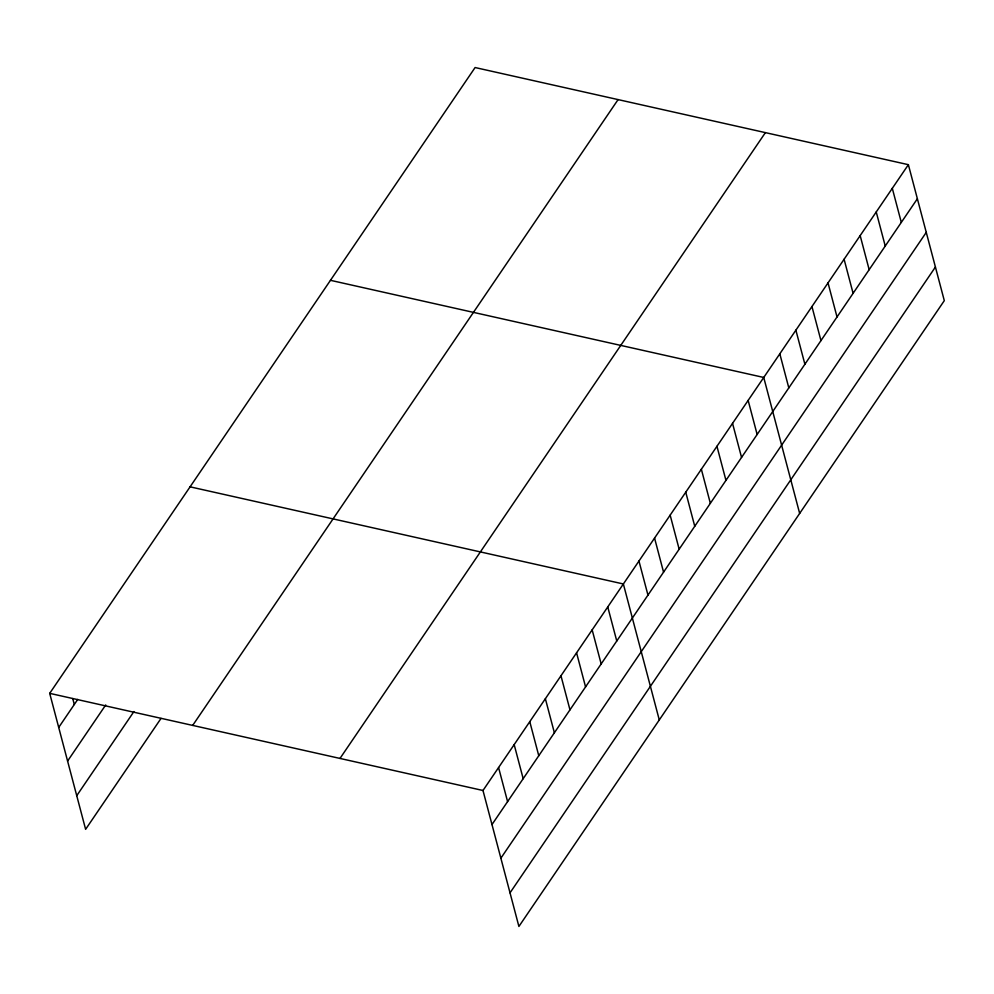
<?xml version="1.0" encoding="UTF-8"?>
<svg xmlns="http://www.w3.org/2000/svg" width="994" height="994" viewBox="0 0 994 994"><rect width="100%" height="100%" fill="white"/><g stroke="black" fill="none" stroke-linecap="round" stroke-linejoin="round"><path stroke-width="1.49" d="M161.016 718.413L85.621 829.319L49.7 693.352L475.095 67.542L908.379 164.681L944.3 300.648L518.905 926.458L482.985 790.491L908.379 164.681M58.708 727.434L77.768 699.391M67.592 761.056L105.712 704.957M76.737 795.697L133.929 711.555M192.687 725.409L618.082 99.599M339.998 758.434L765.392 132.624M491.98 824.573L917.375 198.763M500.864 858.195L926.259 232.385M510.021 892.836L935.416 267.026M330.468 280.32L763.74 377.459L799.661 513.426M190.078 486.836L623.362 583.975L659.283 719.942M49.7 693.352L482.985 790.491M892.301 188.326L901.309 222.395M876.236 211.97L885.244 246.04M860.17 235.603L869.166 269.685M844.092 259.248L853.101 293.329M828.027 282.892L837.023 316.974M811.949 306.537L820.957 340.607M795.883 330.17L804.891 364.251M779.818 353.814L788.814 387.896M748.147 400.408L757.142 434.477M732.541 423.357L741.549 457.426M716.947 446.294L725.955 480.375M701.354 469.243L710.35 503.324M685.748 492.192L694.756 526.273M670.155 515.14L679.163 549.21M654.561 538.089L663.557 572.159M638.956 561.026L647.964 595.108M607.756 606.924L616.765 641.006M592.163 629.873L601.171 663.942M576.57 652.822L585.565 686.891M560.964 675.758L569.972 709.84M545.371 698.707L554.379 732.789M529.777 721.656L538.773 755.738M514.171 744.605L523.179 778.675M498.578 767.554L507.586 801.624M72.736 698.558L74.301 704.485"/></g></svg>
